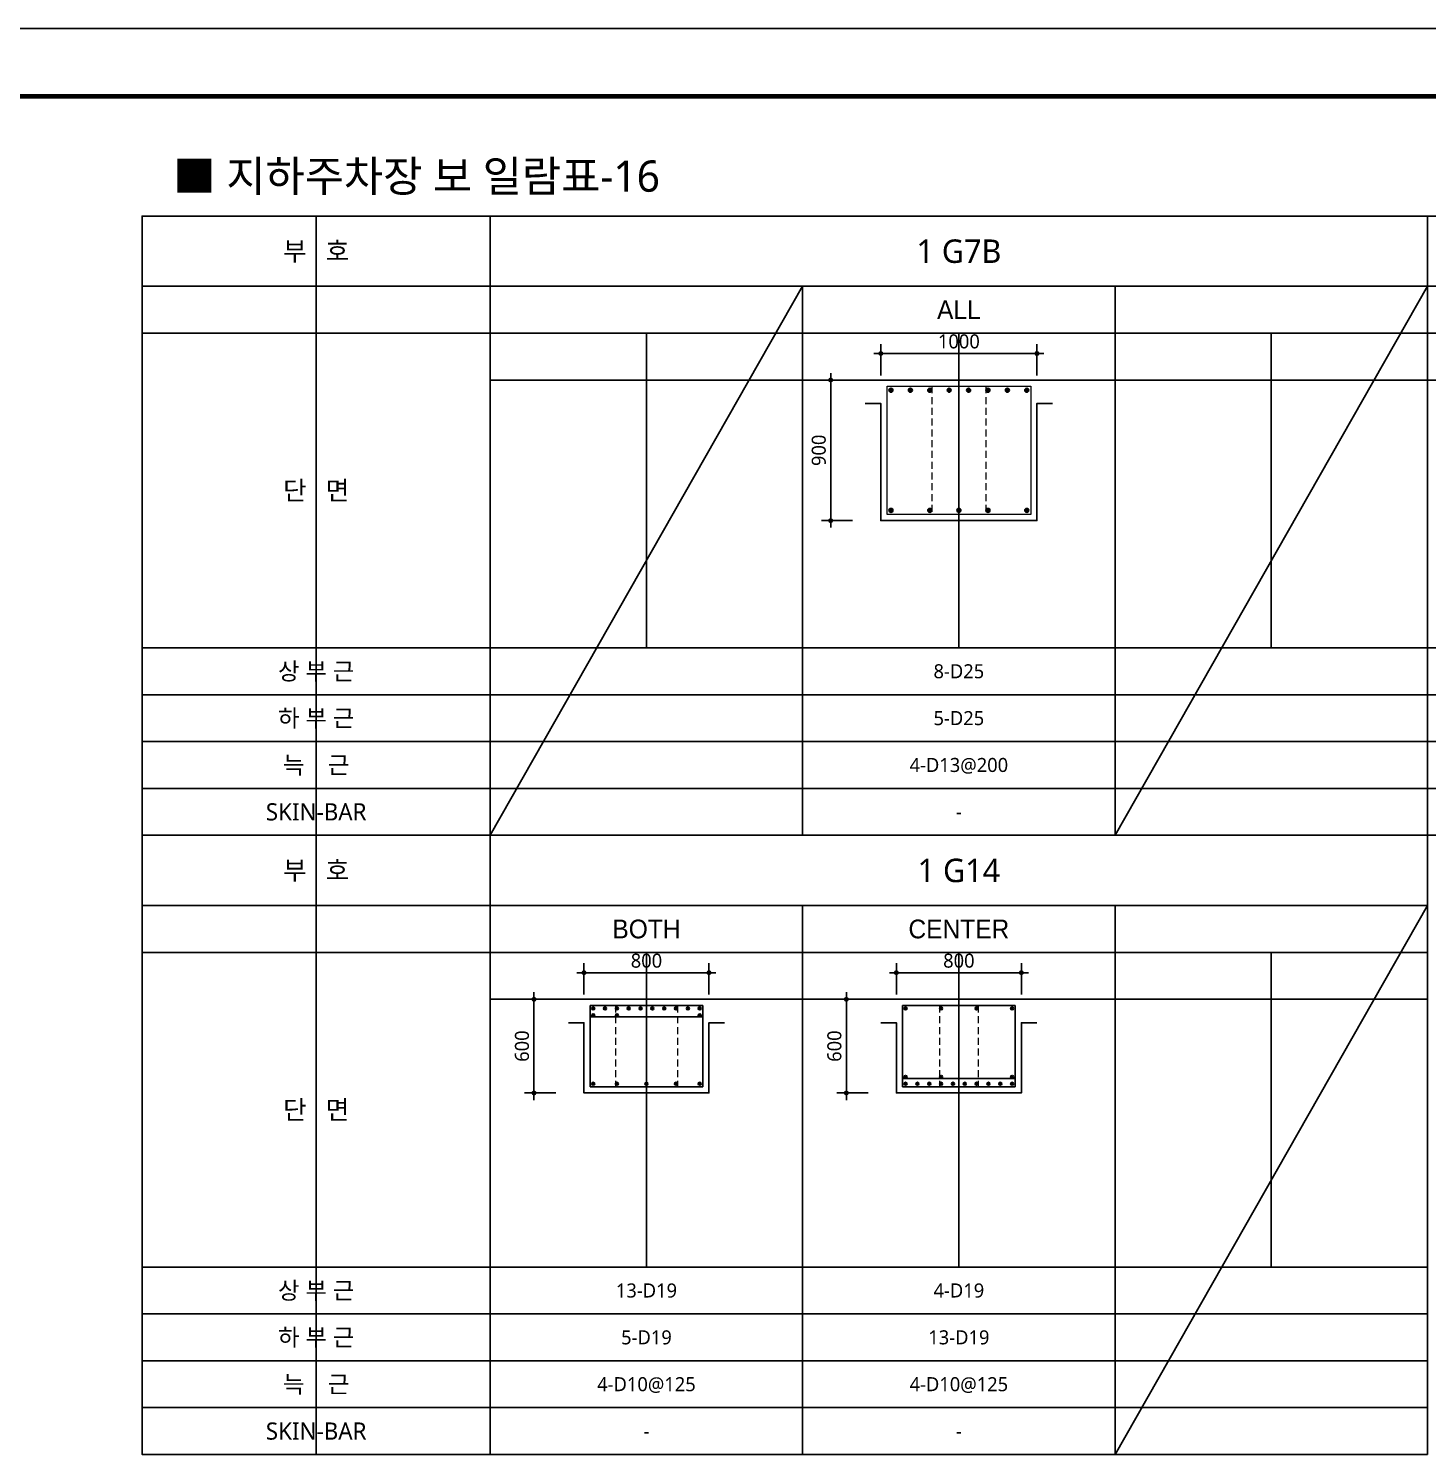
# Model space of a CAD drawing. Header units: millimetres. Extents: x 0 to 252030, y -124740 to 196020.
# Drawn here: x 151997 to 160953, y 115610 to 124740 of the extents above; entities that cross this region are included whole.
import ezdxf
from ezdxf.enums import TextEntityAlignment as Align

# ---------------------------------------------------------------- set-up
doc = ezdxf.new("R2010")
doc.units = ezdxf.units.MM
doc.header["$LTSCALE"] = 30
doc.linetypes.add('HID', pattern=[2.3, 1.5, -0.8])
doc.layers.get('DEFPOINTS').update_dxf_attribs({"color": 142})
for name, color, linetype in [('0-SEC1', 3, 'Continuous'), ('CON', 2, 'Continuous'), ('DIM', 7, 'Continuous'), ('ETC', 7, 'Continuous'), ('S-철근', 3, 'Continuous'), ('SHEET', 7, 'Continuous'), ('TEXT', 6, 'Continuous'), ('TXT', 3, 'Continuous'), ('XR-FORM_(도룡동)$0$Sheet', 7, 'Continuous')]:
    doc.layers.add(name, color=color, linetype=linetype)
doc.layers.add('Stirrup', color=1, linetype='Continuous', lineweight=0)
doc.layers.add('TieBar', color=7, linetype='HID', lineweight=0)
doc.styles.get("Standard").update_dxf_attribs({"font": 'malgun.ttf'})
doc.styles.add('돋움', font='Dotum.ttf')
doc.styles.add('맑은 고딕', font='malgun.ttf')
doc.dimstyles.new('30NDIM', dxfattribs={"dimscale": 50, "dimtxt": 3, "dimasz": 1.5, "dimexe": 2, "dimexo": 6, "dimgap": 1, "dimtad": 1, "dimdec": 0, "dimrnd": 0.25, "dimzin": 0, "dimdsep": 46, "dimtxsty": 'Standard', "dimblk": 'Z_DOT', "dimcen": 5, "dimclrd": 256, "dimclre": 256, "dimclrt": 3, "dimadec": 0, "dimazin": 0, "dimtm": 1e-09, "dimtfac": 1, "dimtdec": 0, "dimtix": 1, "dimtmove": 2, "dimatfit": 1, "dimldrblk": 'Z_DOT', "dimfxl": 1, "dimtolj": 1, "dimtzin": 0, "dimarcsym": 0})

# ---------------------------------------------------------------- blocks, each defined once
blk = doc.blocks.new('4등분')
at = {"layer": 'DEFPOINTS'}
for p, q in [((1000, 3214.5), (1000, 1200)), ((3000, 3214.5), (3000, 1200)), ((5000, 3214.5), (5000, 1200)), ((0, 2914.5), (6000, 2914.5))]:
    blk.add_line(p, q, dxfattribs=at)
at = {"layer": 'SHEET'}
blk.add_line((0, 3514.5), (6000, 3514.5), dxfattribs=at)
at = {"layer": 'SHEET', "color": 6}
for p, q in [((2000, 3514.5), (2000, 0)), ((4000, 3514.5), (4000, 0)), ((0, 3214.5), (6000, 3214.5)), ((0, 1200), (6000, 1200)), ((0, 900), (6000, 900)), ((0, 600), (6000, 600)), ((0, 300), (6000, 300))]:
    blk.add_line(p, q, dxfattribs=at)
at = {"layer": 'SHEET'}
blk.add_lwpolyline([(6000, 3964.5), (0, 3964.5), (0, 0), (6000, 0)], close=True, dxfattribs=at)
blk = doc.blocks.new('XR-FORM_(도룡동)$0$S')
at = {"layer": 'XR-FORM_(도룡동)$0$Sheet', "const_width": 100}
blk.add_lwpolyline([(1850, 57950), (82250, 57950), (82250, 1200), (1850, 1200)], close=True, dxfattribs=at)
blk = doc.blocks.new('XR-FORM_(도룡동)', base_point=(101.33, -56114.51))
at = {"layer": 'DEFPOINTS'}
blk.add_lwpolyline([(0, 0), (420, 0), (420, 297), (0, 297)], close=True, dxfattribs=at)
at = {"xscale": 0.005, "yscale": 0.005, "zscale": 0.005}
blk.add_blockref('XR-FORM_(도룡동)$0$S', (-0.25, 0), dxfattribs=at)
blk = doc.blocks.new('*U160')
at = {"layer": 'DEFPOINTS'}
for p, q in [((-1114.5, 5286), (-1114.5, 1321.5)), ((-2229, 4536), (0, 4536))]:
    blk.add_line(p, q, dxfattribs=at)
at = {"layer": 'SHEET'}
blk.add_line((-2229, 4836), (0, 4836), dxfattribs=at)
at = {"layer": 'SHEET', "color": 6}
for p, q in [((-2229, 2521.5), (0, 2521.5)), ((-2229, 2221.5), (0, 2221.5)), ((-2229, 1921.5), (0, 1921.5)), ((-2229, 1621.5), (0, 1621.5))]:
    blk.add_line(p, q, dxfattribs=at)
at = {"layer": 'SHEET'}
blk.add_lwpolyline([(0, 5286), (-2229, 5286), (-2229, 1321.5), (0, 1321.5)], close=True, dxfattribs=at)
at = {"layer": 'TXT', "style": '맑은 고딕'}
for s, height, p in [('부   호', 120, (-1114.5, 5061)), ('단   면', 120, (-1114.5, 3528.7)), ('상 부 근', 110, (-1114.5, 2371.5)), ('하 부 근', 110, (-1114.5, 2071.5)), ('늑    근', 110, (-1114.5, 1771.5)), ('SKIN-BAR', 110, (-1114.5, 1471.5))]:
    blk.add_text(s, height=height, dxfattribs=at).set_placement(p, align=Align.MIDDLE_CENTER)
blk = doc.blocks.new('Z_DOT')
at = {"layer": 'DIM', "color": 0}
for p, q in [((-1, 0), (1, 0)), ((0, -1), (0, 1))]:
    blk.add_line(p, q, dxfattribs=at)
for radius in [0.25, 0.125]:
    blk.add_circle((0, 0), radius, dxfattribs=at)
blk = doc.blocks.new('*D639')
at = {"layer": 'DEFPOINTS', "color": 0, "transparency": 16777216}
for p in [(156353, 118695.2), (155553, 118375), (156353, 118375)]:
    blk.add_point(p, dxfattribs=at)
at = {"layer": 'DIM', "lineweight": -2, "transparency": 16777216}
for p, q in [((155553, 118555), (155553, 118755.2)), ((155598, 118695.2), (156308, 118695.2)), ((156353, 118555), (156353, 118755.2))]:
    blk.add_line(p, q, dxfattribs=at)
at = {"layer": 'DIM', "lineweight": -2, "transparency": 16777216, "xscale": 45, "yscale": 45, "zscale": 45, "rotation": 180}
blk.add_blockref('Z_DOT', (155553, 118695.2), dxfattribs=at)
at = {"layer": 'DIM', "lineweight": -2, "transparency": 16777216, "xscale": 45, "yscale": 45, "zscale": 45}
blk.add_blockref('Z_DOT', (156353, 118695.2), dxfattribs=at)
at = {"layer": 'DIM', "color": 3, "transparency": 16777216, "insert": (155953, 118771.6), "char_height": 90, "attachment_point": 5}
blk.add_mtext('\\A1;800', dxfattribs=at)
blk = doc.blocks.new('*D640')
at = {"layer": 'DEFPOINTS', "color": 0, "transparency": 16777216}
for p in [(155232.8, 118525), (155553, 118525), (155553, 117925)]:
    blk.add_point(p, dxfattribs=at)
at = {"layer": 'DIM', "lineweight": -2, "transparency": 16777216}
for p, q in [((155373, 118525), (155172.8, 118525)), ((155232.8, 117970), (155232.8, 118480)), ((155373, 117925), (155172.8, 117925))]:
    blk.add_line(p, q, dxfattribs=at)
at = {"layer": 'DIM', "lineweight": -2, "transparency": 16777216, "xscale": 45, "yscale": 45, "zscale": 45}
for p, rotation in [((155232.8, 118525), 90), ((155232.8, 117925), 270)]:
    blk.add_blockref('Z_DOT', p, dxfattribs=dict(at, rotation=rotation))
at = {"layer": 'DIM', "color": 3, "transparency": 16777216, "insert": (155156.4, 118225), "char_height": 90, "attachment_point": 5, "rotation": 90}
blk.add_mtext('\\A1;600', dxfattribs=at)
blk = doc.blocks.new('*D641')
at = {"layer": 'DEFPOINTS', "color": 0, "transparency": 16777216}
for p in [(158353, 118695.2), (157553, 118375), (158353, 118375)]:
    blk.add_point(p, dxfattribs=at)
at = {"layer": 'DIM', "lineweight": -2, "transparency": 16777216}
for p, q in [((157553, 118555), (157553, 118755.2)), ((157598, 118695.2), (158308, 118695.2)), ((158353, 118555), (158353, 118755.2))]:
    blk.add_line(p, q, dxfattribs=at)
at = {"layer": 'DIM', "lineweight": -2, "transparency": 16777216, "xscale": 45, "yscale": 45, "zscale": 45, "rotation": 180}
blk.add_blockref('Z_DOT', (157553, 118695.2), dxfattribs=at)
at = {"layer": 'DIM', "lineweight": -2, "transparency": 16777216, "xscale": 45, "yscale": 45, "zscale": 45}
blk.add_blockref('Z_DOT', (158353, 118695.2), dxfattribs=at)
at = {"layer": 'DIM', "color": 3, "transparency": 16777216, "insert": (157953, 118771.6), "char_height": 90, "attachment_point": 5}
blk.add_mtext('\\A1;800', dxfattribs=at)
blk = doc.blocks.new('*D642')
at = {"layer": 'DEFPOINTS', "color": 0, "transparency": 16777216}
for p in [(157232.8, 118525), (157553, 118525), (157553, 117925)]:
    blk.add_point(p, dxfattribs=at)
at = {"layer": 'DIM', "lineweight": -2, "transparency": 16777216}
for p, q in [((157373, 118525), (157172.8, 118525)), ((157232.8, 117970), (157232.8, 118480)), ((157373, 117925), (157172.8, 117925))]:
    blk.add_line(p, q, dxfattribs=at)
at = {"layer": 'DIM', "lineweight": -2, "transparency": 16777216, "xscale": 45, "yscale": 45, "zscale": 45}
for p, rotation in [((157232.8, 118525), 90), ((157232.8, 117925), 270)]:
    blk.add_blockref('Z_DOT', p, dxfattribs=dict(at, rotation=rotation))
at = {"layer": 'DIM', "color": 3, "transparency": 16777216, "insert": (157156.4, 118225), "char_height": 90, "attachment_point": 5, "rotation": 90}
blk.add_mtext('\\A1;600', dxfattribs=at)
blk = doc.blocks.new('*D1127')
at = {"layer": 'DEFPOINTS', "color": 0, "transparency": 16777216}
for p in [(158453, 122659.7), (157453, 122339.5), (158453, 122339.5)]:
    blk.add_point(p, dxfattribs=at)
at = {"layer": 'DIM', "lineweight": -2, "transparency": 16777216}
for p, q in [((157453, 122519.5), (157453, 122719.7)), ((158453, 122519.5), (158453, 122719.7)), ((157498, 122659.7), (158408, 122659.7))]:
    blk.add_line(p, q, dxfattribs=at)
at = {"layer": 'DIM', "lineweight": -2, "transparency": 16777216, "xscale": 45, "yscale": 45, "zscale": 45, "rotation": 180}
blk.add_blockref('Z_DOT', (157453, 122659.7), dxfattribs=at)
at = {"layer": 'DIM', "lineweight": -2, "transparency": 16777216, "xscale": 45, "yscale": 45, "zscale": 45}
blk.add_blockref('Z_DOT', (158453, 122659.7), dxfattribs=at)
at = {"layer": 'DIM', "color": 3, "transparency": 16777216, "insert": (157953, 122736.4), "char_height": 90, "attachment_point": 5}
blk.add_mtext('\\A1;1000', dxfattribs=at)
blk = doc.blocks.new('*D1128')
at = {"layer": 'DEFPOINTS', "color": 0, "transparency": 16777216}
for p in [(157132.8, 122489.5), (157453, 122489.5), (157453, 121589.5)]:
    blk.add_point(p, dxfattribs=at)
at = {"layer": 'DIM', "lineweight": -2, "transparency": 16777216}
for p, q in [((157273, 122489.5), (157072.8, 122489.5)), ((157132.8, 121634.5), (157132.8, 122444.5)), ((157273, 121589.5), (157072.8, 121589.5))]:
    blk.add_line(p, q, dxfattribs=at)
at = {"layer": 'DIM', "lineweight": -2, "transparency": 16777216, "xscale": 45, "yscale": 45, "zscale": 45}
for p, rotation in [((157132.8, 122489.5), 90), ((157132.8, 121589.5), 270)]:
    blk.add_blockref('Z_DOT', p, dxfattribs=dict(at, rotation=rotation))
at = {"layer": 'DIM', "color": 3, "transparency": 16777216, "insert": (157056.4, 122039.5), "char_height": 90, "attachment_point": 5, "rotation": 90}
blk.add_mtext('\\A1;900', dxfattribs=at)

msp = doc.modelspace()

# ---------------------------------------------------------------- hatches: boundary and pattern name
at = {"layer": 'S-철근'}
h = msp.add_hatch(color=256, dxfattribs=at)
edge = h.paths.add_edge_path()
edge.add_arc((157518.40013, 122424.09992), 12.7, 0, 180)
edge.add_arc((157518.40013, 122424.09992), 12.7, 180, 360)
h = msp.add_hatch(color=256, dxfattribs=at)
edge = h.paths.add_edge_path()
edge.add_arc((157642.57156, 122424.09992), 12.7, 0, 180)
edge.add_arc((157642.57156, 122424.09992), 12.7, 180, 360)
h = msp.add_hatch(color=256, dxfattribs=at)
edge = h.paths.add_edge_path()
edge.add_arc((157766.74299, 122424.09992), 12.7, 0, 180)
edge.add_arc((157766.74299, 122424.09992), 12.7, 180, 360)
h = msp.add_hatch(color=256, dxfattribs=at)
edge = h.paths.add_edge_path()
edge.add_arc((157890.91442, 122424.09992), 12.7, 0, 180)
edge.add_arc((157890.91442, 122424.09992), 12.7, 180, 360)
h = msp.add_hatch(color=256, dxfattribs=at)
edge = h.paths.add_edge_path()
edge.add_arc((158015.08585, 122424.09992), 12.7, 0, 180)
edge.add_arc((158015.08585, 122424.09992), 12.7, 180, 360)
h = msp.add_hatch(color=256, dxfattribs=at)
edge = h.paths.add_edge_path()
edge.add_arc((158139.25728, 122424.09992), 12.7, 0, 180)
edge.add_arc((158139.25728, 122424.09992), 12.7, 180, 360)
h = msp.add_hatch(color=256, dxfattribs=at)
edge = h.paths.add_edge_path()
edge.add_arc((158263.4287, 122424.09992), 12.7, 0, 180)
edge.add_arc((158263.4287, 122424.09992), 12.7, 180, 360)
h = msp.add_hatch(color=256, dxfattribs=at)
edge = h.paths.add_edge_path()
edge.add_arc((158387.60013, 122424.09992), 12.7, 0, 180)
edge.add_arc((158387.60013, 122424.09992), 12.7, 180, 360)
h = msp.add_hatch(color=256, dxfattribs=at)
edge = h.paths.add_edge_path()
edge.add_arc((157518.40013, 121654.89992), 12.7, 0, 180)
edge.add_arc((157518.40013, 121654.89992), 12.7, 180, 360)
h = msp.add_hatch(color=256, dxfattribs=at)
edge = h.paths.add_edge_path()
edge.add_arc((157766.74299, 121654.89992), 12.7, 0, 180)
edge.add_arc((157766.74299, 121654.89992), 12.7, 180, 360)
h = msp.add_hatch(color=256, dxfattribs=at)
edge = h.paths.add_edge_path()
edge.add_arc((157953.00013, 121654.89992), 12.7, 0, 180)
edge.add_arc((157953.00013, 121654.89992), 12.7, 180, 360)
h = msp.add_hatch(color=256, dxfattribs=at)
edge = h.paths.add_edge_path()
edge.add_arc((158139.25728, 121654.89992), 12.7, 360, 540, ccw=False)
edge.add_arc((158139.25728, 121654.89992), 12.7, 180, 360, ccw=False)
h = msp.add_hatch(color=256, dxfattribs=at)
edge = h.paths.add_edge_path()
edge.add_arc((158387.60013, 121654.89992), 12.7, 0, 180)
edge.add_arc((158387.60013, 121654.89992), 12.7, 180, 360)
h = msp.add_hatch(color=256, dxfattribs=at)
edge = h.paths.add_edge_path()
edge.add_arc((155612.08013, 118465.91992), 9.55, 0, 180)
edge.add_arc((155612.08013, 118465.91992), 9.55, 180, 360)
h = msp.add_hatch(color=256, dxfattribs=at)
edge = h.paths.add_edge_path()
edge.add_arc((155612.08013, 118421.81992), 9.55, 0, 180)
edge.add_arc((155612.08013, 118421.81992), 9.55, 180, 360)
h = msp.add_hatch(color=256, dxfattribs=at)
edge = h.paths.add_edge_path()
edge.add_arc((155687.84013, 118465.91992), 9.55, 0, 180)
edge.add_arc((155687.84013, 118465.91992), 9.55, 180, 360)
h = msp.add_hatch(color=256, dxfattribs=at)
edge = h.paths.add_edge_path()
edge.add_arc((155763.60013, 118465.91992), 9.55, 0, 180)
edge.add_arc((155763.60013, 118465.91992), 9.55, 180, 360)
h = msp.add_hatch(color=256, dxfattribs=at)
edge = h.paths.add_edge_path()
edge.add_arc((155763.60013, 118421.81992), 9.55, 0, 180)
edge.add_arc((155763.60013, 118421.81992), 9.55, 180, 360)
h = msp.add_hatch(color=256, dxfattribs=at)
edge = h.paths.add_edge_path()
edge.add_arc((155839.36013, 118465.91992), 9.55, 0, 180)
edge.add_arc((155839.36013, 118465.91992), 9.55, 180, 360)
h = msp.add_hatch(color=256, dxfattribs=at)
edge = h.paths.add_edge_path()
edge.add_arc((155915.12013, 118465.91992), 9.55, 0, 180)
edge.add_arc((155915.12013, 118465.91992), 9.55, 180, 360)
h = msp.add_hatch(color=256, dxfattribs=at)
edge = h.paths.add_edge_path()
edge.add_arc((155990.88013, 118465.91992), 9.55, 0, 180)
edge.add_arc((155990.88013, 118465.91992), 9.55, 180, 360)
h = msp.add_hatch(color=256, dxfattribs=at)
edge = h.paths.add_edge_path()
edge.add_arc((156066.64013, 118465.91992), 9.55, 0, 180)
edge.add_arc((156066.64013, 118465.91992), 9.55, 180, 360)
h = msp.add_hatch(color=256, dxfattribs=at)
edge = h.paths.add_edge_path()
edge.add_arc((156142.40013, 118465.91992), 9.55, 0, 180)
edge.add_arc((156142.40013, 118465.91992), 9.55, 180, 360)
h = msp.add_hatch(color=256, dxfattribs=at)
edge = h.paths.add_edge_path()
edge.add_arc((156218.16013, 118465.91992), 9.55, 0, 180)
edge.add_arc((156218.16013, 118465.91992), 9.55, 180, 360)
h = msp.add_hatch(color=256, dxfattribs=at)
edge = h.paths.add_edge_path()
edge.add_arc((156293.92013, 118465.91992), 9.55, 0, 180)
edge.add_arc((156293.92013, 118465.91992), 9.55, 180, 360)
h = msp.add_hatch(color=256, dxfattribs=at)
edge = h.paths.add_edge_path()
edge.add_arc((156293.92013, 118421.81992), 9.55, 0, 180)
edge.add_arc((156293.92013, 118421.81992), 9.55, 180, 360)
h = msp.add_hatch(color=256, dxfattribs=at)
edge = h.paths.add_edge_path()
edge.add_arc((157612.08013, 118465.91992), 9.55, 0, 180)
edge.add_arc((157612.08013, 118465.91992), 9.55, 180, 360)
h = msp.add_hatch(color=256, dxfattribs=at)
edge = h.paths.add_edge_path()
edge.add_arc((157839.36013, 118465.91992), 9.55, 0, 180)
edge.add_arc((157839.36013, 118465.91992), 9.55, 180, 360)
h = msp.add_hatch(color=256, dxfattribs=at)
edge = h.paths.add_edge_path()
edge.add_arc((158066.64013, 118465.91992), 9.55, 0, 180)
edge.add_arc((158066.64013, 118465.91992), 9.55, 180, 360)
h = msp.add_hatch(color=256, dxfattribs=at)
edge = h.paths.add_edge_path()
edge.add_arc((158293.92013, 118465.91992), 9.55, 0, 180)
edge.add_arc((158293.92013, 118465.91992), 9.55, 180, 360)
h = msp.add_hatch(color=256, dxfattribs=at)
edge = h.paths.add_edge_path()
edge.add_arc((155612.08013, 117984.07992), 9.55, 0, 180)
edge.add_arc((155612.08013, 117984.07992), 9.55, 180, 360)
h = msp.add_hatch(color=256, dxfattribs=at)
edge = h.paths.add_edge_path()
edge.add_arc((155763.60013, 117984.07992), 9.55, 0, 180)
edge.add_arc((155763.60013, 117984.07992), 9.55, 180, 360)
h = msp.add_hatch(color=256, dxfattribs=at)
edge = h.paths.add_edge_path()
edge.add_arc((155953.00013, 117984.07992), 9.55, 0, 180)
edge.add_arc((155953.00013, 117984.07992), 9.55, 180, 360)
h = msp.add_hatch(color=256, dxfattribs=at)
edge = h.paths.add_edge_path()
edge.add_arc((156142.40013, 117984.07992), 9.55, 0, 180, ccw=False)
edge.add_arc((156142.40013, 117984.07992), 9.55, -180, 0, ccw=False)
h = msp.add_hatch(color=256, dxfattribs=at)
edge = h.paths.add_edge_path()
edge.add_arc((156293.92013, 117984.07992), 9.55, 0, 180)
edge.add_arc((156293.92013, 117984.07992), 9.55, 180, 360)
h = msp.add_hatch(color=256, dxfattribs=at)
edge = h.paths.add_edge_path()
edge.add_arc((157612.08013, 118028.17992), 9.55, 0, 180)
edge.add_arc((157612.08013, 118028.17992), 9.55, 180, 360)
h = msp.add_hatch(color=256, dxfattribs=at)
edge = h.paths.add_edge_path()
edge.add_arc((157612.08013, 117984.07992), 9.55, 0, 180)
edge.add_arc((157612.08013, 117984.07992), 9.55, 180, 360)
h = msp.add_hatch(color=256, dxfattribs=at)
edge = h.paths.add_edge_path()
edge.add_arc((157687.84013, 117984.07992), 9.55, 0, 180)
edge.add_arc((157687.84013, 117984.07992), 9.55, 180, 360)
h = msp.add_hatch(color=256, dxfattribs=at)
edge = h.paths.add_edge_path()
edge.add_arc((157763.60013, 117984.07992), 9.55, 0, 180)
edge.add_arc((157763.60013, 117984.07992), 9.55, 180, 360)
h = msp.add_hatch(color=256, dxfattribs=at)
edge = h.paths.add_edge_path()
edge.add_arc((157839.36013, 118028.17992), 9.55, 0, 180)
edge.add_arc((157839.36013, 118028.17992), 9.55, 180, 360)
h = msp.add_hatch(color=256, dxfattribs=at)
edge = h.paths.add_edge_path()
edge.add_arc((157839.36013, 117984.07992), 9.55, 0, 180)
edge.add_arc((157839.36013, 117984.07992), 9.55, 180, 360)
h = msp.add_hatch(color=256, dxfattribs=at)
edge = h.paths.add_edge_path()
edge.add_arc((157915.12013, 117984.07992), 9.55, 0, 180)
edge.add_arc((157915.12013, 117984.07992), 9.55, 180, 360)
h = msp.add_hatch(color=256, dxfattribs=at)
edge = h.paths.add_edge_path()
edge.add_arc((157990.88013, 117984.07992), 9.55, 0, 180)
edge.add_arc((157990.88013, 117984.07992), 9.55, 180, 360)
h = msp.add_hatch(color=256, dxfattribs=at)
edge = h.paths.add_edge_path()
edge.add_arc((158066.64013, 117984.07992), 9.55, 0, 180)
edge.add_arc((158066.64013, 117984.07992), 9.55, 180, 360)
h = msp.add_hatch(color=256, dxfattribs=at)
edge = h.paths.add_edge_path()
edge.add_arc((158142.40013, 117984.07992), 9.55, 0, 180)
edge.add_arc((158142.40013, 117984.07992), 9.55, 180, 360)
h = msp.add_hatch(color=256, dxfattribs=at)
edge = h.paths.add_edge_path()
edge.add_arc((158218.16013, 117984.07992), 9.55, 0, 180)
edge.add_arc((158218.16013, 117984.07992), 9.55, 180, 360)
h = msp.add_hatch(color=256, dxfattribs=at)
edge = h.paths.add_edge_path()
edge.add_arc((158293.92013, 118028.17992), 9.55, 0, 180)
edge.add_arc((158293.92013, 118028.17992), 9.55, 180, 360)
h = msp.add_hatch(color=256, dxfattribs=at)
edge = h.paths.add_edge_path()
edge.add_arc((158293.92013, 117984.07992), 9.55, 0, 180)
edge.add_arc((158293.92013, 117984.07992), 9.55, 180, 360)

# ---------------------------------------------------------------- linework, layer by layer
at = {"layer": 'CON', "color": 8}
for p, q in [((157353.00013, 122489.49992), (158553.00013, 122489.49992)), ((155453.00013, 118524.99992), (156453.00013, 118524.99992)), ((157453.00013, 118524.99992), (158453.00013, 118524.99992))]:
    msp.add_line(p, q, dxfattribs=at)
for points in [[(158553.00013, 122339.49992), (158453.00013, 122339.49992), (158453.00013, 121589.49992), (157453.00013, 121589.49992), (157453.00013, 122339.49992), (157353.00013, 122339.49992)], [(156453.00013, 118374.99992), (156353.00013, 118374.99992), (156353.00013, 117924.99992), (155553.00013, 117924.99992), (155553.00013, 118374.99992), (155453.00013, 118374.99992)], [(158453.00013, 118374.99992), (158353.00013, 118374.99992), (158353.00013, 117924.99992), (157553.00013, 117924.99992), (157553.00013, 118374.99992), (157453.00013, 118374.99992)]]:
    msp.add_lwpolyline(points, dxfattribs=at)
at = {"layer": 'ETC', "color": 8}
for p, q in [((155593.00013, 118412.26992), (156313.00013, 118412.26992)), ((157593.00013, 118018.62992), (158313.00013, 118018.62992))]:
    msp.add_line(p, q, dxfattribs=at)
at = {"layer": 'S-철근'}
for points in [[(155593.00013, 117964.99992), (155593.00013, 118484.99992), (156313.00013, 118484.99992), (156313.00013, 117964.99992), (155593.00013, 117964.99992)], [(157593.00013, 117964.99992), (157593.00013, 118484.99992), (158313.00013, 118484.99992), (158313.00013, 117964.99992), (157593.00013, 117964.99992)]]:
    msp.add_lwpolyline(points, dxfattribs=at)
for centre, radius in [((157518.40013, 122424.09992), 12.7), ((157642.57156, 122424.09992), 12.7), ((157766.74299, 122424.09992), 12.7), ((157890.91442, 122424.09992), 12.7), ((158015.08585, 122424.09992), 12.7), ((158139.25728, 122424.09992), 12.7), ((158263.4287, 122424.09992), 12.7), ((158387.60013, 122424.09992), 12.7), ((157518.40013, 121654.89992), 12.7), ((157766.74299, 121654.89992), 12.7), ((157953.00013, 121654.89992), 12.7), ((158139.25728, 121654.89992), 12.7), ((158387.60013, 121654.89992), 12.7), ((155612.08013, 118465.91992), 9.55), ((155612.08013, 118421.81992), 9.55), ((155687.84013, 118465.91992), 9.55), ((155763.60013, 118465.91992), 9.55), ((155763.60013, 118421.81992), 9.55), ((155839.36013, 118465.91992), 9.55), ((155915.12013, 118465.91992), 9.55), ((155990.88013, 118465.91992), 9.55), ((156066.64013, 118465.91992), 9.55), ((156142.40013, 118465.91992), 9.55), ((156218.16013, 118465.91992), 9.55), ((156293.92013, 118465.91992), 9.55), ((156293.92013, 118421.81992), 9.55), ((157612.08013, 118465.91992), 9.55), ((157839.36013, 118465.91992), 9.55), ((158066.64013, 118465.91992), 9.55), ((158293.92013, 118465.91992), 9.55), ((155612.08013, 117984.07992), 9.55), ((155763.60013, 117984.07992), 9.55), ((155953.00013, 117984.07992), 9.55), ((156142.40013, 117984.07992), 9.55), ((156293.92013, 117984.07992), 9.55), ((157612.08013, 118028.17992), 9.55), ((157612.08013, 117984.07992), 9.55), ((157687.84013, 117984.07992), 9.55), ((157763.60013, 117984.07992), 9.55), ((157839.36013, 118028.17992), 9.55), ((157839.36013, 117984.07992), 9.55), ((157915.12013, 117984.07992), 9.55), ((157990.88013, 117984.07992), 9.55), ((158066.64013, 117984.07992), 9.55), ((158142.40013, 117984.07992), 9.55), ((158218.16013, 117984.07992), 9.55), ((158293.92013, 118028.17992), 9.55), ((158293.92013, 117984.07992), 9.55)]:
    msp.add_circle(centre, radius, dxfattribs=at)
at = {"layer": 'SHEET'}
for p, q in [((156953.00013, 123089.49992), (154953.00013, 119574.99992)), ((160953.00013, 123089.49992), (158953.00013, 119574.99992)), ((160953.00013, 119124.99992), (158953.00013, 115610.49992))]:
    msp.add_line(p, q, dxfattribs=at)
at = {"layer": 'Stirrup', "color": 3}
msp.add_lwpolyline([(157493.00013, 121629.49992), (157493.00013, 122449.49992), (158413.00013, 122449.49992), (158413.00013, 121629.49992), (157493.00013, 121629.49992)], dxfattribs=at)
at = {"layer": 'TieBar'}
for p, q in [((157779.44299, 122449.49992), (157779.44299, 121629.49992)), ((158126.55728, 122449.49992), (158126.55728, 121629.49992)), ((155754.05013, 118484.99992), (155754.05013, 117964.99992)), ((156151.95013, 118484.99992), (156151.95013, 117964.99992)), ((157829.81013, 118484.99992), (157829.81013, 117964.99992)), ((158076.19013, 118484.99992), (158076.19013, 117964.99992))]:
    msp.add_line(p, q, dxfattribs=at)

# ---------------------------------------------------------------- block references
for name, p in [('*U160', (154953.00013, 118253.49992)), ('4등분', (154953.00013, 119574.99992)), ('4등분', (160953.00013, 119574.99992)), ('*U160', (154953.00013, 114288.99992)), ('4등분', (154953.00013, 115610.49992))]:
    msp.add_blockref(name, p)
at = {"layer": '0-SEC1', "xscale": 60, "yscale": 60, "zscale": 60}
msp.add_blockref('XR-FORM_(도룡동)', (157310.02429, -3259950.57868), dxfattribs=at)

# ---------------------------------------------------------------- texts
at = {"layer": 'TEXT', "style": '맑은 고딕'}
msp.add_text('■ 지하주차장 보 일람표-16', height=200, dxfattribs=at).set_placement((152922.82534, 123794.96949), align=Align.MIDDLE_LEFT)
at = {"layer": 'TXT', "color": 2, "style": '맑은 고딕'}
for s, p in [('1 G7B', (157953.00013, 123314.49992)), ('1 G14', (157953.00013, 119349.99992))]:
    msp.add_text(s, height=150, dxfattribs=at).set_placement(p, align=Align.MIDDLE_CENTER)
at = {"layer": 'TXT'}
for s, height, style, p in [('ALL', 120, '돋움', (157953.00013, 122939.49992)), ('8-D25', 90, '맑은 고딕', (157953.00013, 120624.99992)), ('5-D25', 90, '맑은 고딕', (157953.00013, 120324.99992)), ('4-D13@200', 90, '맑은 고딕', (157953.00013, 120024.99992)), ('-', 90, '맑은 고딕', (157953.00013, 119724.99992)), ('BOTH', 120, '돋움', (155953.00013, 118974.99992)), ('CENTER', 120, '돋움', (157953.00013, 118974.99992)), ('13-D19', 90, '맑은 고딕', (155953.00013, 116660.49992)), ('4-D19', 90, '맑은 고딕', (157953.00013, 116660.49992)), ('5-D19', 90, '맑은 고딕', (155953.00013, 116360.49992)), ('13-D19', 90, '맑은 고딕', (157953.00013, 116360.49992)), ('4-D10@125', 90, '맑은 고딕', (155953.00013, 116060.49992)), ('4-D10@125', 90, '맑은 고딕', (157953.00013, 116060.49992)), ('-', 90, '맑은 고딕', (155953.00013, 115760.49992)), ('-', 90, '맑은 고딕', (157953.00013, 115760.49992))]:
    msp.add_text(s, height=height, dxfattribs=dict(at, style=style)).set_placement(p, align=Align.MIDDLE_CENTER)

# ---------------------------------------------------------------- dimensions: what is measured, and where the dimension line sits
at = {"layer": 'DIM'}
for base, p1, p2, picture, middle in [((158453.00013, 122659.65148), (157453.00013, 122339.49992), (158453.00013, 122339.49992), '*D1127', (157953.00013, 122736.39401)), ((156353.00013, 118695.15148), (155553.00013, 118374.99992), (156353.00013, 118374.99992), '*D639', (155953.00013, 118771.64945)), ((158353.00013, 118695.15148), (157553.00013, 118374.99992), (158353.00013, 118374.99992), '*D641', (157953.00013, 118771.64945))]:
    dim = msp.add_linear_dim(base=base, p1=p1, p2=p2, dimstyle='30NDIM', override={"dimscale": 30, "dimtxsty": 'Standard'}, dxfattribs=at)
    dim.commit()
    dim.dimension.update_dxf_attribs({"geometry": picture, "text_midpoint": middle})
for base, p1, p2, picture, middle in [((157132.84857, 122489.49992), (157453.00013, 121589.49992), (157453.00013, 122489.49992), '*D1128', (157056.3506, 122039.49992)), ((155232.84857, 118524.99992), (155553.00013, 117924.99992), (155553.00013, 118524.99992), '*D640', (155156.3506, 118224.99992)), ((157232.84857, 118524.99992), (157553.00013, 117924.99992), (157553.00013, 118524.99992), '*D642', (157156.3506, 118224.99992))]:
    dim = msp.add_linear_dim(base=base, p1=p1, p2=p2, angle=90, dimstyle='30NDIM', override={"dimscale": 30, "dimtxsty": 'Standard'}, dxfattribs=at)
    dim.commit()
    dim.dimension.update_dxf_attribs({"geometry": picture, "text_midpoint": middle})

doc.saveas('drawing.dxf')
